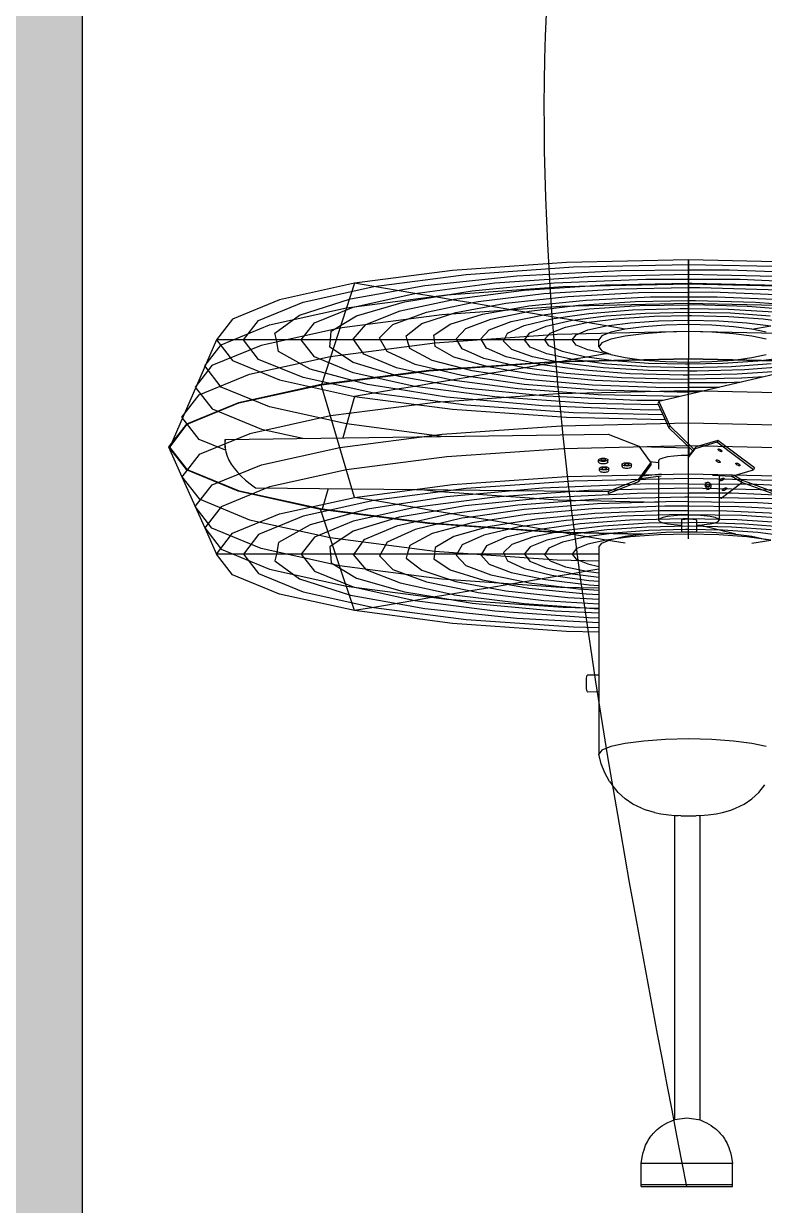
# Model space of a CAD drawing. Header units: inches. Extents: x 9636 to 21597, y -10243 to 557.
# Drawn here: x 13319.24 to 13330.76, y -3753.04 to -3734.67 of the extents above; entities that cross this region are included whole.
import ezdxf

# ---------------------------------------------------------------- set-up
doc = ezdxf.new("R2010")
doc.units = ezdxf.units.IN
doc.header["$MEASUREMENT"] = 0
doc.layers.add('Edges', color=7, linetype='Continuous')
doc.layers.add('IEL-HATCH-002', color=7, linetype='Continuous')

# ---------------------------------------------------------------- blocks, each defined once
blk = doc.blocks.new('Industrial Oscillating Fan pl')
at = {"layer": 'Edges'}
for p, q in [((57.972, 59.711), (57.972, 59.64)), ((57.972, 59.711), (61.337, 59.711)), ((57.972, 59.64), (61.337, 59.64)), ((57.972, 59.64), (57.972, 58.861)), ((61.337, 59.711), (61.337, 59.64)), ((61.337, 59.64), (61.337, 58.861)), ((61.337, 58.861), (57.972, 58.861)), ((59.215, 57.238), (59.215, 46.017)), ((59.215, 57.238), (59.219, 57.236)), ((59.219, 57.236), (59.655, 57.178)), ((59.655, 57.178), (60.09, 57.236)), ((60.09, 57.236), (60.147, 57.259)), ((60.147, 57.259), (60.147, 46.023)), ((57.984, 45.752), (58.163, 45.825)), ((58.465, 45.912), (58.163, 45.825)), ((58.465, 45.912), (58.695, 45.963)), ((58.695, 45.963), (58.995, 46.002)), ((58.995, 46.002), (59.215, 46.017)), ((59.215, 46.017), (59.345, 46.026)), ((59.439, 46.032), (59.345, 46.026)), ((59.439, 46.032), (59.72, 46.038)), ((59.72, 46.038), (60.002, 46.032)), ((60.095, 46.026), (60.002, 46.032)), ((60.095, 46.026), (60.147, 46.023)), ((60.147, 46.023), (60.445, 46.002)), ((60.445, 46.002), (60.745, 45.963)), ((60.745, 45.963), (60.975, 45.912)), ((60.975, 45.912), (61.277, 45.825)), ((61.277, 45.825), (61.456, 45.752)), ((57.378, 45.405), (57.122, 45.167)), ((57.668, 45.602), (57.378, 45.405)), ((57.984, 45.752), (57.668, 45.602)), ((61.456, 45.752), (61.772, 45.602)), ((61.772, 45.602), (62.062, 45.405)), ((62.062, 45.405), (62.318, 45.167)), ((57.122, 45.167), (56.903, 44.891)), ((62.318, 45.167), (62.537, 44.891)), ((56.804, 44.763), (56.623, 44.448)), ((56.804, 44.763), (56.903, 44.891)), ((56.489, 44.111), (56.408, 43.758)), ((56.623, 44.448), (56.489, 44.111)), ((56.52, 43.612), (56.408, 43.758)), ((56.408, 41.457), (56.408, 43.758)), ((56.851, 43.477), (56.52, 43.612)), ((57.378, 43.36), (56.851, 43.477)), ((58.064, 43.271), (57.378, 43.36)), ((58.863, 43.215), (58.064, 43.271)), ((59.72, 43.196), (58.863, 43.215)), ((60.577, 43.215), (59.72, 43.196)), ((61.376, 43.271), (60.577, 43.215)), ((62.062, 43.36), (61.376, 43.271)), ((62.589, 43.477), (62.062, 43.36)), ((55.987, 41.461), (55.976, 41.435)), ((55.997, 41.466), (55.987, 41.461)), ((56.408, 41.457), (55.997, 41.466)), ((56.408, 40.837), (56.408, 41.457)), ((55.948, 41.178), (55.947, 41.097)), ((55.947, 41.097), (55.949, 41.02)), ((55.952, 41.258), (55.948, 41.178)), ((55.949, 41.02), (55.953, 40.953)), ((55.958, 41.33), (55.952, 41.258)), ((55.967, 41.391), (55.958, 41.33)), ((55.976, 41.435), (55.967, 41.391)), ((55.953, 40.953), (55.96, 40.899)), ((55.96, 40.899), (55.968, 40.863)), ((55.968, 40.863), (55.978, 40.846)), ((56.408, 40.837), (55.978, 40.846)), ((56.408, 36.112), (56.408, 40.837)), ((51.003, 38.93), (47.392, 38.46)), ((55.208, 39.226), (51.003, 38.93)), ((51.504, 38.783), (55.467, 39.062)), ((53.382, 38.739), (56.408, 38.895)), ((56.408, 39.253), (55.208, 39.226)), ((55.467, 39.062), (56.408, 39.083)), ((47.392, 38.46), (44.621, 37.848)), ((47.392, 38.46), (46.126, 34.715)), ((48.101, 38.34), (47.392, 38.46)), ((48.101, 38.34), (51.504, 38.783)), ((49.611, 38.084), (52.572, 38.469)), ((49.982, 38.38), (53.382, 38.739)), ((51.729, 38.181), (54.766, 38.47)), ((52.572, 38.469), (56.02, 38.712)), ((53.648, 38.199), (56.408, 38.387)), ((54.766, 38.47), (56.408, 38.541)), ((56.02, 38.712), (56.408, 38.72)), ((45.49, 37.763), (48.101, 38.34)), ((47.086, 37.55), (50.784, 38.032)), ((47.245, 37.884), (48.958, 38.195)), ((47.339, 37.582), (49.611, 38.084)), ((48.958, 38.195), (48.101, 38.34)), ((48.958, 38.195), (49.982, 38.38)), ((49.611, 38.084), (48.958, 38.195)), ((49.238, 37.768), (50.369, 37.955)), ((50.369, 37.955), (49.611, 38.084)), ((50.369, 37.955), (51.729, 38.181)), ((50.979, 37.852), (50.369, 37.955)), ((50.784, 38.032), (55.092, 38.335)), ((51.063, 37.87), (53.648, 38.199)), ((51.947, 37.788), (54.376, 38.081)), ((52.968, 37.725), (55.266, 37.975)), ((54.376, 38.081), (56.408, 38.209)), ((55.092, 38.335), (56.408, 38.364)), ((55.266, 37.975), (56.408, 38.037)), ((44.621, 37.848), (42.88, 37.135)), ((43.848, 37.091), (45.49, 37.763)), ((44.248, 36.923), (47.086, 37.55)), ((45.359, 37.285), (47.245, 37.884)), ((45.91, 36.997), (47.339, 37.582)), ((47.461, 37.26), (49.238, 37.768)), ((49.068, 37.439), (50.979, 37.852)), ((50.046, 37.399), (51.679, 37.733)), ((54.997, 37.605), (50.605, 37.296)), ((50.979, 37.852), (51.063, 37.87)), ((51.679, 37.733), (50.979, 37.852)), ((51.131, 37.382), (52.378, 37.615)), ((51.679, 37.733), (51.947, 37.788)), ((52.378, 37.615), (51.679, 37.733)), ((52.378, 37.615), (52.968, 37.725)), ((53.088, 37.494), (52.378, 37.615)), ((53.088, 37.494), (53.823, 37.624)), ((53.823, 37.624), (55.937, 37.84)), ((53.833, 37.43), (55.652, 37.652)), ((54.435, 37.312), (56.054, 37.512)), ((56.408, 37.636), (54.997, 37.605)), ((55.652, 37.652), (56.408, 37.701)), ((55.937, 37.84), (56.408, 37.863)), ((56.054, 37.512), (56.408, 37.535)), ((42.88, 37.135), (42.286, 36.369)), ((43.288, 36.369), (43.848, 37.091)), ((44.451, 36.623), (45.359, 37.285)), ((46.519, 36.692), (47.461, 37.26)), ((50.605, 37.296), (46.834, 36.804)), ((47.799, 36.935), (49.068, 37.439)), ((48.805, 36.939), (50.046, 37.399)), ((49.878, 36.971), (51.131, 37.382)), ((50.916, 36.955), (52.11, 37.322)), ((51.497, 36.788), (52.416, 37.135)), ((52.11, 37.322), (53.088, 37.494)), ((52.416, 37.135), (53.67, 37.396)), ((53.67, 37.396), (53.088, 37.494)), ((53.176, 37.048), (54.312, 37.287)), ((53.647, 36.904), (54.67, 37.153)), ((53.67, 37.396), (53.833, 37.43)), ((54.312, 37.287), (53.67, 37.396)), ((54.312, 37.287), (54.435, 37.312)), ((54.905, 37.186), (54.312, 37.287)), ((54.464, 36.88), (55.423, 37.094)), ((54.67, 37.153), (54.905, 37.186)), ((54.905, 37.186), (56.037, 37.348)), ((55.438, 37.096), (54.905, 37.186)), ((55.423, 37.094), (55.438, 37.096)), ((55.438, 37.096), (56.408, 37.223)), ((55.97, 37.006), (55.438, 37.096)), ((56.037, 37.348), (56.408, 37.377)), ((42.464, 36.192), (44.248, 36.923)), ((46.834, 36.804), (43.942, 36.164)), ((45.423, 36.369), (45.91, 36.997)), ((46.496, 36.369), (46.519, 36.692)), ((47.342, 36.392), (47.799, 36.935)), ((48.308, 36.44), (48.805, 36.939)), ((49.296, 36.518), (49.878, 36.971)), ((50.321, 36.549), (50.916, 36.955)), ((51.137, 36.413), (51.497, 36.788)), ((52.051, 36.402), (52.363, 36.738)), ((52.363, 36.738), (53.176, 37.048)), ((53.038, 36.619), (53.647, 36.904)), ((53.863, 36.632), (54.464, 36.88)), ((54.614, 36.621), (55.172, 36.837)), ((55.172, 36.837), (55.97, 37.006)), ((55.567, 36.558), (55.997, 36.734)), ((55.97, 37.006), (56.039, 37.02)), ((56.408, 36.931), (55.97, 37.006)), ((55.997, 36.734), (56.408, 36.825)), ((56.039, 37.02), (56.408, 37.066)), ((41.857, 35.408), (42.286, 36.369)), ((42.286, 36.369), (42.88, 35.604)), ((43.288, 36.369), (42.286, 36.369)), ((44.501, 36.369), (43.288, 36.369)), ((43.848, 35.648), (43.288, 36.369)), ((44.501, 36.369), (44.451, 36.623)), ((45.423, 36.369), (44.501, 36.369)), ((44.584, 35.945), (44.501, 36.369)), ((45.91, 35.742), (45.423, 36.369)), ((46.496, 36.369), (45.423, 36.369)), ((46.477, 36.101), (46.496, 36.369)), ((46.483, 35.761), (50.355, 36.266)), ((47.359, 36.369), (46.496, 36.369)), ((47.359, 36.369), (47.342, 36.392)), ((48.348, 36.369), (47.359, 36.369)), ((47.729, 35.848), (47.359, 36.369)), ((48.348, 36.369), (48.308, 36.44)), ((48.589, 35.937), (48.348, 36.369)), ((49.337, 36.369), (48.348, 36.369)), ((49.337, 36.369), (49.296, 36.518)), ((50.341, 36.369), (49.337, 36.369)), ((49.425, 36.055), (49.337, 36.369)), ((50.341, 36.369), (50.321, 36.549)), ((50.368, 36.13), (50.341, 36.369)), ((51.164, 36.369), (50.341, 36.369)), ((50.355, 36.266), (54.865, 36.583)), ((51.164, 36.369), (51.137, 36.413)), ((51.363, 36.035), (51.164, 36.369)), ((52.072, 36.369), (51.164, 36.369)), ((52.072, 36.369), (52.051, 36.402)), ((52.91, 36.369), (52.072, 36.369)), ((52.262, 36.065), (52.072, 36.369)), ((52.884, 36.318), (52.91, 36.369)), ((53.196, 36.019), (52.884, 36.318)), ((52.91, 36.369), (53.038, 36.619)), ((53.664, 36.369), (52.91, 36.369)), ((53.662, 36.366), (53.664, 36.369)), ((53.873, 36.1), (53.662, 36.366)), ((53.664, 36.369), (53.863, 36.632)), ((54.416, 36.369), (53.664, 36.369)), ((54.404, 36.388), (54.614, 36.621)), ((54.416, 36.369), (54.404, 36.388)), ((54.556, 36.154), (54.416, 36.369)), ((55.421, 36.369), (54.416, 36.369)), ((54.865, 36.583), (56.408, 36.618)), ((55.421, 36.369), (55.567, 36.558)), ((56.408, 36.369), (55.421, 36.369)), ((55.567, 36.181), (55.421, 36.369)), ((41.857, 35.408), (42.464, 36.192)), ((43.942, 36.164), (42.124, 35.419)), ((45.748, 35.295), (44.584, 35.945)), ((47.337, 35.529), (46.477, 36.101)), ((48.933, 35.34), (47.729, 35.848)), ((49.628, 35.463), (48.589, 35.937)), ((50.255, 35.614), (49.425, 36.055)), ((51.051, 35.728), (50.368, 36.13)), ((52.159, 35.679), (51.363, 36.035)), ((52.982, 35.748), (52.262, 36.065)), ((53.953, 35.745), (53.196, 36.019)), ((54.483, 35.853), (53.873, 36.1)), ((55.438, 35.643), (54.483, 35.853)), ((55.06, 35.935), (54.556, 36.154)), ((55.882, 35.745), (55.06, 35.935)), ((55.997, 36.005), (55.567, 36.181)), ((56.68, 35.854), (55.97, 35.733)), ((56.68, 35.854), (55.997, 36.005)), ((56.408, 36.112), (56.52, 35.966)), ((56.52, 35.966), (56.851, 35.831)), ((57.378, 35.972), (56.68, 35.854)), ((57.571, 35.738), (56.68, 35.854)), ((56.851, 35.831), (57.378, 35.714)), ((59.72, 35.808), (59.72, 35.64)), ((62.76, 35.854), (61.87, 35.738)), ((62.062, 35.972), (62.76, 35.854)), ((62.062, 35.714), (62.589, 35.831)), ((42.124, 35.419), (41.506, 34.62)), ((41.506, 34.62), (41.857, 35.408)), ((42.467, 34.624), (41.857, 35.408)), ((42.88, 35.604), (44.621, 34.891)), ((43.513, 35.104), (46.483, 35.761)), ((45.49, 34.976), (43.848, 35.648)), ((47.339, 35.157), (45.91, 35.742)), ((49.041, 35.014), (47.337, 35.529)), ((50.872, 34.901), (48.933, 35.34)), ((51.355, 35.051), (49.628, 35.463)), ((50.094, 35.233), (54.717, 35.558)), ((54.796, 35.56), (50.169, 35.236)), ((51.73, 35.224), (50.255, 35.614)), ((52.326, 35.369), (51.051, 35.728)), ((53.469, 35.371), (52.159, 35.679)), ((53.088, 35.245), (52.326, 35.369)), ((54.16, 35.473), (52.982, 35.748)), ((53.67, 35.343), (53.088, 35.245)), ((53.67, 35.343), (53.469, 35.371)), ((54.312, 35.452), (53.67, 35.343)), ((55.206, 35.131), (53.67, 35.343)), ((54.905, 35.553), (53.953, 35.745)), ((54.312, 35.452), (54.16, 35.473)), ((54.905, 35.553), (54.312, 35.452)), ((55.718, 35.26), (54.312, 35.452)), ((54.717, 35.558), (54.796, 35.56)), ((54.796, 35.56), (58.007, 35.633)), ((58.015, 35.632), (54.796, 35.56)), ((55.438, 35.643), (54.905, 35.553)), ((55.102, 35.513), (54.905, 35.553)), ((56.567, 35.339), (55.102, 35.513)), ((55.97, 35.733), (55.438, 35.643)), ((55.45, 35.641), (55.438, 35.643)), ((56.707, 35.478), (55.45, 35.641)), ((55.97, 35.733), (55.882, 35.745)), ((56.966, 35.598), (55.97, 35.733)), ((58.246, 35.236), (56.567, 35.339)), ((58.171, 35.376), (56.707, 35.478)), ((58.237, 35.503), (56.966, 35.598)), ((57.378, 35.714), (58.064, 35.625)), ((58.607, 35.665), (57.571, 35.738)), ((58.064, 35.625), (58.863, 35.569)), ((59.72, 35.342), (58.171, 35.376)), ((59.609, 35.468), (58.237, 35.503)), ((59.72, 35.64), (58.607, 35.665)), ((58.863, 35.569), (59.454, 35.556)), ((59.454, 35.305), (59.454, 35.556)), ((59.454, 35.556), (59.517, 35.554)), ((59.517, 35.554), (59.54, 35.553)), ((59.54, 35.553), (59.72, 35.549)), ((59.54, 35.553), (59.72, 35.55)), ((59.72, 35.47), (59.609, 35.468)), ((60.833, 35.665), (59.72, 35.64)), ((59.72, 35.64), (59.72, 35.47)), ((59.72, 35.549), (59.901, 35.553)), ((59.72, 35.55), (59.901, 35.553)), ((60.989, 35.494), (59.72, 35.47)), ((59.72, 35.47), (59.72, 35.342)), ((59.739, 35.342), (59.72, 35.342)), ((59.72, 35.342), (59.72, 35.214)), ((61.307, 35.378), (59.739, 35.342)), ((59.901, 35.553), (59.923, 35.554)), ((59.923, 35.554), (60.012, 35.556)), ((60.012, 35.556), (60.577, 35.569)), ((60.012, 35.305), (60.012, 35.556)), ((61.462, 35.636), (60.106, 35.299)), ((60.577, 35.569), (61.376, 35.625)), ((61.87, 35.738), (60.833, 35.665)), ((62.282, 35.579), (60.989, 35.494)), ((62.766, 35.481), (61.307, 35.378)), ((61.376, 35.625), (61.462, 35.636)), ((61.425, 35.632), (61.441, 35.631)), ((61.446, 35.632), (61.433, 35.633)), ((61.462, 35.636), (62.062, 35.714)), ((63.403, 35.391), (61.785, 35.263)), ((63.401, 35.719), (62.282, 35.579)), ((41.648, 34.338), (43.513, 35.104)), ((48.101, 34.399), (45.49, 34.976)), ((47.864, 34.718), (45.748, 35.295)), ((46.126, 34.715), (50.094, 35.233)), ((50.169, 35.236), (46.194, 34.72)), ((49.611, 34.655), (47.339, 35.157)), ((50.369, 34.783), (49.041, 35.014)), ((50.979, 34.887), (50.872, 34.901)), ((51.679, 35.006), (50.979, 34.887)), ((51.679, 35.006), (51.355, 35.051)), ((52.378, 35.124), (51.679, 35.006)), ((53.652, 34.729), (51.679, 35.006)), ((52.378, 35.124), (51.73, 35.224)), ((53.088, 35.245), (52.378, 35.124)), ((53.75, 34.913), (52.378, 35.124)), ((54.104, 35.079), (53.088, 35.245)), ((56.176, 34.7), (53.75, 34.913)), ((56.265, 34.876), (54.104, 35.079)), ((57.25, 34.975), (55.206, 35.131)), ((57.548, 35.122), (55.718, 35.26)), ((59.463, 34.914), (57.25, 34.975)), ((59.526, 35.069), (57.548, 35.122)), ((59.72, 35.214), (58.246, 35.236)), ((58.616, 35.122), (58.654, 35.171)), ((58.654, 35.073), (58.616, 35.122)), ((58.616, 33.511), (58.616, 35.122)), ((58.654, 35.171), (58.766, 35.217)), ((58.766, 35.027), (58.654, 35.073)), ((58.766, 35.217), (58.943, 35.256)), ((58.943, 34.988), (58.766, 35.027)), ((58.943, 35.256), (59.175, 35.286)), ((59.175, 34.958), (58.943, 34.988)), ((59.175, 35.286), (59.444, 35.305)), ((59.444, 34.939), (59.175, 34.958)), ((59.444, 35.305), (59.454, 35.305)), ((59.733, 34.932), (59.444, 34.939)), ((59.454, 35.122), (59.454, 35.305)), ((59.463, 35.11), (59.454, 35.122)), ((59.463, 35.11), (59.491, 35.098)), ((59.72, 34.918), (59.463, 34.914)), ((59.491, 35.098), (59.536, 35.088)), ((59.72, 35.072), (59.526, 35.069)), ((59.536, 35.088), (59.594, 35.081)), ((59.594, 35.081), (59.661, 35.076)), ((59.661, 35.076), (59.733, 35.075)), ((60.026, 35.21), (59.72, 35.214)), ((59.72, 35.214), (59.72, 35.072)), ((61.517, 35.105), (59.72, 35.072)), ((59.72, 35.072), (59.72, 34.918)), ((61.693, 34.952), (59.72, 34.918)), ((59.72, 34.918), (59.72, 34.779)), ((59.733, 35.075), (59.805, 35.076)), ((60.022, 34.939), (59.733, 34.932)), ((59.805, 35.076), (59.873, 35.081)), ((59.873, 35.081), (59.931, 35.088)), ((59.931, 35.088), (59.975, 35.098)), ((59.975, 35.098), (60.003, 35.11)), ((60.003, 35.11), (60.012, 35.122)), ((60.012, 35.305), (60.022, 35.305)), ((60.012, 35.122), (60.012, 35.305)), ((60.022, 35.305), (60.106, 35.299)), ((60.292, 34.958), (60.022, 34.939)), ((61.785, 35.263), (60.026, 35.21)), ((60.106, 35.299), (60.292, 35.286)), ((60.292, 35.286), (60.523, 35.256)), ((60.523, 34.988), (60.292, 34.958)), ((60.523, 35.256), (60.7, 35.217)), ((60.7, 35.027), (60.523, 34.988)), ((60.7, 35.217), (60.812, 35.171)), ((60.812, 35.073), (60.7, 35.027)), ((60.812, 35.171), (60.85, 35.122)), ((60.85, 35.122), (60.812, 35.073)), ((60.85, 34.289), (60.85, 35.122)), ((63.503, 34.899), (61.13, 34.783)), ((63.386, 35.227), (61.517, 35.105)), ((63.788, 35.087), (61.693, 34.952)), ((41.014, 33.517), (41.506, 34.62)), ((41.506, 34.62), (42.129, 33.82)), ((44.253, 33.893), (42.467, 34.624)), ((43.082, 34.041), (46.126, 34.715)), ((46.194, 34.72), (43.143, 34.047)), ((44.621, 34.891), (47.392, 34.279)), ((46.415, 33.952), (46.194, 34.72)), ((48.958, 34.544), (47.864, 34.718)), ((48.958, 34.544), (48.101, 34.399)), ((49.611, 34.655), (48.958, 34.544)), ((50.789, 34.254), (48.958, 34.544)), ((50.369, 34.783), (49.611, 34.655)), ((52.572, 34.269), (49.611, 34.655)), ((50.979, 34.887), (50.369, 34.783)), ((51.473, 34.592), (50.369, 34.783)), ((53.414, 34.563), (50.979, 34.887)), ((54.467, 34.29), (51.473, 34.592)), ((56.386, 34.348), (53.414, 34.563)), ((56.362, 34.518), (53.652, 34.729)), ((58.616, 34.464), (54.893, 34.381)), ((58.844, 34.601), (56.176, 34.7)), ((58.661, 34.775), (56.265, 34.876)), ((59.302, 34.434), (56.362, 34.518)), ((59.72, 34.779), (58.661, 34.775)), ((59.72, 34.608), (58.844, 34.601)), ((61.13, 34.783), (59.72, 34.779)), ((59.72, 34.779), (59.72, 34.608)), ((61.572, 34.623), (59.72, 34.608)), ((59.72, 34.608), (59.72, 34.441)), ((62.27, 34.482), (59.72, 34.441)), ((64.174, 34.764), (61.572, 34.623)), ((65.064, 34.658), (62.27, 34.482)), ((41.014, 33.517), (41.648, 34.338)), ((41.171, 33.256), (43.082, 34.041)), ((43.143, 34.047), (41.222, 33.263)), ((43.734, 33.924), (56.756, 34.059)), ((47.392, 34.279), (46.154, 30.115)), ((48.101, 34.399), (47.392, 34.279)), ((47.392, 34.279), (51.003, 33.809)), ((51.504, 33.956), (48.101, 34.399)), ((50.38, 34.065), (49.78, 33.987)), ((54.893, 34.381), (50.38, 34.065)), ((54.322, 33.934), (50.789, 34.254)), ((56.02, 34.027), (52.572, 34.269)), ((57.819, 34.13), (54.467, 34.29)), ((59.72, 33.945), (56.02, 34.027)), ((59.585, 34.27), (56.386, 34.348)), ((56.756, 34.139), (57.878, 33.693)), ((56.756, 34.059), (56.756, 34.139)), ((56.756, 34.059), (57.878, 33.612)), ((59.72, 34.127), (57.819, 34.13)), ((59.72, 34.441), (59.302, 34.434)), ((59.72, 34.273), (59.585, 34.27)), ((59.72, 34.441), (59.72, 34.273)), ((62.793, 34.336), (59.72, 34.273)), ((59.72, 34.273), (59.72, 34.127)), ((61.301, 34.123), (59.72, 34.127)), ((59.72, 34.127), (59.72, 33.945)), ((63.42, 34.027), (59.72, 33.945)), ((60.85, 34.289), (60.921, 34.31)), ((60.85, 33.47), (60.85, 34.289)), ((60.921, 34.31), (61.693, 33.727)), ((60.979, 34.024), (60.975, 34.016)), ((60.988, 34.029), (60.979, 34.024)), ((61.001, 34.03), (60.988, 34.029)), ((61.018, 34.028), (61.001, 34.03)), ((61.037, 34.023), (61.018, 34.028)), ((61.057, 34.015), (61.037, 34.023)), ((64.675, 34.269), (61.301, 34.123)), ((63.213, 34.207), (61.683, 33.64)), ((63.176, 34.276), (61.693, 33.727)), ((42.129, 33.82), (43.951, 33.075)), ((43.205, 33.5), (43.364, 33.644)), ((43.364, 33.644), (43.54, 33.785)), ((43.54, 33.785), (43.734, 33.924)), ((47.093, 33.266), (44.253, 33.893)), ((51.003, 33.809), (55.208, 33.513)), ((55.467, 33.677), (51.504, 33.956)), ((58.223, 33.78), (54.322, 33.934)), ((59.72, 33.582), (55.467, 33.677)), ((57.878, 33.612), (57.878, 33.693)), ((57.878, 33.693), (57.954, 33.59)), ((57.878, 33.612), (58.33, 33)), ((58.616, 33.511), (57.954, 33.59)), ((57.954, 33.59), (58.019, 33.502)), ((59.72, 33.788), (58.223, 33.78)), ((59.72, 33.945), (59.72, 33.788)), ((62.226, 33.802), (59.72, 33.788)), ((59.72, 33.788), (59.72, 33.582)), ((63.973, 33.677), (59.72, 33.582)), ((60.33, 33.739), (60.414, 33.72)), ((60.342, 33.867), (60.338, 33.833)), ((60.338, 33.833), (60.342, 33.801)), ((60.352, 33.899), (60.342, 33.867)), ((60.342, 33.801), (60.352, 33.772)), ((60.368, 33.927), (60.352, 33.899)), ((60.352, 33.772), (60.368, 33.747)), ((60.39, 33.95), (60.368, 33.927)), ((60.368, 33.747), (60.39, 33.73)), ((60.383, 33.992), (60.467, 33.973)), ((60.405, 33.885), (60.386, 33.84)), ((60.386, 33.84), (60.392, 33.827)), ((60.414, 33.966), (60.39, 33.95)), ((60.39, 33.73), (60.414, 33.72)), ((60.392, 33.827), (60.402, 33.805)), ((60.469, 33.791), (60.402, 33.805)), ((60.402, 33.805), (60.413, 33.784)), ((60.413, 33.903), (60.405, 33.885)), ((60.496, 33.854), (60.411, 33.873)), ((60.469, 33.91), (60.413, 33.903)), ((60.413, 33.784), (60.469, 33.791)), ((60.441, 33.974), (60.414, 33.966)), ((60.414, 33.72), (60.441, 33.72)), ((60.467, 33.973), (60.441, 33.974)), ((60.441, 33.72), (60.467, 33.727)), ((60.492, 33.964), (60.467, 33.973)), ((60.467, 33.727), (60.492, 33.743)), ((60.496, 33.854), (60.469, 33.91)), ((60.469, 33.791), (60.496, 33.854)), ((60.513, 33.946), (60.492, 33.964)), ((60.492, 33.743), (60.513, 33.766)), ((60.53, 33.922), (60.513, 33.946)), ((60.513, 33.766), (60.53, 33.795)), ((60.54, 33.893), (60.53, 33.922)), ((60.53, 33.795), (60.54, 33.827)), ((60.543, 33.86), (60.54, 33.893)), ((60.54, 33.827), (60.543, 33.86)), ((60.88, 33.662), (60.876, 33.654)), ((60.876, 33.654), (60.878, 33.644)), ((60.878, 33.644), (60.884, 33.632)), ((60.889, 33.667), (60.88, 33.662)), ((60.884, 33.632), (60.895, 33.619)), ((60.902, 33.669), (60.889, 33.667)), ((60.895, 33.619), (60.91, 33.606)), ((60.919, 33.667), (60.902, 33.669)), ((60.91, 33.606), (60.928, 33.594)), ((60.938, 33.662), (60.919, 33.667)), ((60.928, 33.594), (60.948, 33.584)), ((60.958, 33.654), (60.938, 33.662)), ((60.978, 33.643), (60.958, 33.654)), ((60.975, 34.016), (60.977, 34.006)), ((60.977, 34.006), (60.983, 33.994)), ((60.996, 33.631), (60.978, 33.643)), ((60.983, 33.994), (60.994, 33.981)), ((60.994, 33.981), (61.01, 33.968)), ((61.011, 33.618), (60.996, 33.631)), ((61.01, 33.968), (61.028, 33.956)), ((61.022, 33.605), (61.011, 33.618)), ((61.029, 33.593), (61.022, 33.605)), ((61.028, 33.956), (61.047, 33.945)), ((61.03, 33.583), (61.029, 33.593)), ((61.047, 33.945), (61.067, 33.937)), ((61.077, 34.005), (61.057, 34.015)), ((61.067, 33.937), (61.086, 33.932)), ((61.095, 33.993), (61.077, 34.005)), ((61.086, 33.932), (61.103, 33.93)), ((61.11, 33.98), (61.095, 33.993)), ((61.103, 33.93), (61.116, 33.932)), ((61.121, 33.967), (61.11, 33.98)), ((61.116, 33.932), (61.125, 33.937)), ((61.128, 33.955), (61.121, 33.967)), ((61.125, 33.937), (61.129, 33.945)), ((61.129, 33.945), (61.128, 33.955)), ((61.646, 33.71), (61.295, 33.498)), ((61.683, 33.64), (61.402, 33.471)), ((61.693, 33.727), (61.646, 33.71)), ((61.683, 33.64), (61.646, 33.71)), ((66.058, 34), (62.226, 33.802)), ((40.523, 32.414), (41.014, 33.517)), ((40.523, 32.414), (41.171, 33.256)), ((41.222, 33.263), (40.563, 32.421)), ((41.656, 32.696), (41.014, 33.517)), ((42.837, 33.056), (42.942, 33.206)), ((42.942, 33.206), (43.064, 33.354)), ((43.064, 33.354), (43.205, 33.5)), ((50.793, 32.784), (47.093, 33.266)), ((55.208, 33.513), (59.72, 33.412)), ((56.434, 33.288), (56.439, 33.303)), ((56.434, 33.288), (56.434, 33.208)), ((56.439, 33.223), (56.434, 33.208)), ((56.434, 33.208), (56.439, 33.193)), ((56.439, 33.303), (56.456, 33.318)), ((56.456, 33.237), (56.439, 33.223)), ((56.439, 33.193), (56.456, 33.178)), ((56.456, 33.318), (56.484, 33.33)), ((56.484, 33.25), (56.456, 33.237)), ((56.456, 33.178), (56.484, 33.166)), ((56.484, 33.33), (56.519, 33.339)), ((56.519, 33.259), (56.484, 33.25)), ((56.484, 33.166), (56.519, 33.157)), ((56.519, 33.339), (56.56, 33.345)), ((56.56, 33.265), (56.519, 33.259)), ((56.519, 33.208), (56.522, 33.215)), ((56.522, 33.2), (56.519, 33.208)), ((56.519, 33.157), (56.56, 33.151)), ((56.522, 33.215), (56.531, 33.223)), ((56.531, 33.193), (56.522, 33.2)), ((56.531, 33.223), (56.544, 33.229)), ((56.544, 33.187), (56.531, 33.193)), ((56.544, 33.229), (56.562, 33.233)), ((56.562, 33.182), (56.544, 33.187)), ((56.56, 33.345), (56.605, 33.347)), ((56.605, 33.267), (56.56, 33.265)), ((56.56, 33.151), (56.605, 33.149)), ((56.562, 33.233), (56.582, 33.236)), ((56.582, 33.179), (56.562, 33.182)), ((56.582, 33.236), (56.605, 33.237)), ((56.605, 33.178), (56.582, 33.179)), ((56.605, 33.347), (56.649, 33.345)), ((56.649, 33.265), (56.605, 33.267)), ((56.605, 33.237), (56.627, 33.236)), ((56.627, 33.179), (56.605, 33.178)), ((56.605, 33.149), (56.649, 33.151)), ((56.627, 33.236), (56.647, 33.233)), ((56.647, 33.182), (56.627, 33.179)), ((56.647, 33.233), (56.665, 33.229)), ((56.665, 33.187), (56.647, 33.182)), ((56.649, 33.345), (56.69, 33.339)), ((56.69, 33.259), (56.649, 33.265)), ((56.649, 33.151), (56.69, 33.157)), ((56.665, 33.229), (56.679, 33.223)), ((56.679, 33.193), (56.665, 33.187)), ((56.679, 33.223), (56.687, 33.215)), ((56.687, 33.2), (56.679, 33.193)), ((56.687, 33.215), (56.69, 33.208)), ((56.69, 33.208), (56.687, 33.2)), ((56.69, 33.339), (56.726, 33.33)), ((56.726, 33.25), (56.69, 33.259)), ((56.69, 33.157), (56.726, 33.166)), ((56.726, 33.33), (56.753, 33.318)), ((56.753, 33.237), (56.726, 33.25)), ((56.726, 33.166), (56.753, 33.178)), ((56.753, 33.318), (56.77, 33.303)), ((56.77, 33.223), (56.753, 33.237)), ((56.753, 33.178), (56.77, 33.193)), ((56.776, 33.288), (56.77, 33.303)), ((56.776, 33.208), (56.77, 33.223)), ((56.77, 33.193), (56.776, 33.208)), ((56.776, 33.288), (56.776, 33.208)), ((57.266, 33.142), (57.271, 33.157)), ((57.271, 33.157), (57.288, 33.172)), ((57.288, 33.172), (57.316, 33.184)), ((57.316, 33.184), (57.351, 33.193)), ((57.351, 33.193), (57.392, 33.199)), ((57.392, 33.199), (57.437, 33.201)), ((57.437, 33.201), (57.481, 33.199)), ((57.481, 33.199), (57.522, 33.193)), ((57.522, 33.193), (57.558, 33.184)), ((57.558, 33.184), (57.585, 33.172)), ((57.585, 33.172), (57.602, 33.157)), ((57.608, 33.142), (57.602, 33.157)), ((58.33, 33.081), (58.019, 33.502)), ((58.721, 33.418), (58.019, 33.502)), ((58.706, 33.5), (58.616, 33.511)), ((58.616, 33.004), (58.616, 33.238)), ((59.72, 33.582), (59.72, 33.412)), ((59.72, 33.412), (64.232, 33.513)), ((59.72, 33.412), (59.72, 29.165)), ((60.604, 33.454), (60.85, 33.47)), ((62.114, 33.262), (60.767, 32.245)), ((62.151, 33.193), (60.804, 32.175)), ((60.85, 33.47), (61.295, 33.498)), ((60.948, 33.584), (60.968, 33.576)), ((60.968, 33.576), (60.987, 33.571)), ((60.987, 33.571), (61.004, 33.569)), ((61.004, 33.569), (61.017, 33.57)), ((61.017, 33.57), (61.026, 33.575)), ((61.026, 33.575), (61.03, 33.583)), ((61.295, 33.498), (61.308, 33.499)), ((61.308, 33.499), (61.402, 33.471)), ((61.402, 33.471), (62.114, 33.262)), ((62.151, 33.193), (62.114, 33.262)), ((42.638, 32.6), (42.685, 32.753)), ((42.685, 32.753), (42.752, 32.905)), ((42.752, 32.905), (42.837, 33.056)), ((43.951, 33.075), (46.847, 32.436)), ((55.102, 32.482), (50.793, 32.784)), ((56.398, 32.974), (56.403, 32.99)), ((56.398, 32.974), (56.398, 32.894)), ((56.403, 32.91), (56.398, 32.894)), ((56.398, 32.894), (56.403, 32.879)), ((56.403, 32.99), (56.42, 33.004)), ((56.42, 32.924), (56.403, 32.91)), ((56.403, 32.879), (56.42, 32.865)), ((56.42, 33.004), (56.448, 33.016)), ((56.448, 32.936), (56.42, 32.924)), ((56.42, 32.865), (56.448, 32.852)), ((56.448, 33.016), (56.483, 33.026)), ((56.483, 32.945), (56.448, 32.936)), ((56.448, 32.852), (56.483, 32.843)), ((56.483, 33.026), (56.524, 33.032)), ((56.524, 32.951), (56.483, 32.945)), ((56.483, 32.894), (56.486, 32.902)), ((56.486, 32.887), (56.483, 32.894)), ((56.483, 32.843), (56.524, 32.837)), ((56.486, 32.902), (56.495, 32.909)), ((56.495, 32.879), (56.486, 32.887)), ((56.495, 32.909), (56.508, 32.915)), ((56.508, 32.873), (56.495, 32.879)), ((56.508, 32.915), (56.526, 32.92)), ((56.526, 32.869), (56.508, 32.873)), ((56.524, 33.032), (56.569, 33.034)), ((56.569, 32.953), (56.524, 32.951)), ((56.524, 32.837), (56.569, 32.835)), ((56.526, 32.92), (56.546, 32.923)), ((56.546, 32.866), (56.526, 32.869)), ((56.546, 32.923), (56.569, 32.924)), ((56.569, 32.865), (56.546, 32.866)), ((56.569, 33.034), (56.613, 33.032)), ((56.613, 32.951), (56.569, 32.953)), ((56.569, 32.924), (56.591, 32.923)), ((56.591, 32.866), (56.569, 32.865)), ((56.569, 32.835), (56.613, 32.837)), ((56.591, 32.923), (56.611, 32.92)), ((56.611, 32.869), (56.591, 32.866)), ((56.611, 32.92), (56.629, 32.915)), ((56.629, 32.873), (56.611, 32.869)), ((56.613, 33.032), (56.654, 33.026)), ((56.654, 32.945), (56.613, 32.951)), ((56.613, 32.837), (56.654, 32.843)), ((56.629, 32.915), (56.643, 32.909)), ((56.643, 32.879), (56.629, 32.873)), ((56.643, 32.909), (56.651, 32.902)), ((56.651, 32.887), (56.643, 32.879)), ((56.651, 32.902), (56.654, 32.894)), ((56.654, 32.894), (56.651, 32.887)), ((56.654, 33.026), (56.69, 33.016)), ((56.69, 32.936), (56.654, 32.945)), ((56.654, 32.843), (56.69, 32.852)), ((56.69, 33.016), (56.717, 33.004)), ((56.717, 32.924), (56.69, 32.936)), ((56.69, 32.852), (56.717, 32.865)), ((56.717, 33.004), (56.734, 32.99)), ((56.734, 32.91), (56.717, 32.924)), ((56.717, 32.865), (56.734, 32.879)), ((56.74, 32.974), (56.734, 32.99)), ((56.74, 32.894), (56.734, 32.91)), ((56.734, 32.879), (56.74, 32.894)), ((56.74, 32.974), (56.74, 32.894)), ((57.266, 33.142), (57.266, 33.062)), ((57.271, 33.077), (57.266, 33.062)), ((57.266, 33.062), (57.271, 33.046)), ((57.288, 33.091), (57.271, 33.077)), ((57.271, 33.046), (57.288, 33.032)), ((57.316, 33.104), (57.288, 33.091)), ((57.288, 33.032), (57.316, 33.02)), ((57.351, 33.113), (57.316, 33.104)), ((57.316, 33.02), (57.351, 33.01)), ((57.392, 33.119), (57.351, 33.113)), ((57.351, 33.062), (57.354, 33.069)), ((57.354, 33.054), (57.351, 33.062)), ((57.351, 33.01), (57.392, 33.005)), ((57.354, 33.069), (57.363, 33.076)), ((57.363, 33.047), (57.354, 33.054)), ((57.363, 33.076), (57.376, 33.083)), ((57.376, 33.041), (57.363, 33.047)), ((57.376, 33.083), (57.394, 33.087)), ((57.394, 33.036), (57.376, 33.041)), ((57.437, 33.121), (57.392, 33.119)), ((57.392, 33.005), (57.437, 33.003)), ((57.394, 33.087), (57.415, 33.09)), ((57.415, 33.033), (57.394, 33.036)), ((57.415, 33.09), (57.437, 33.091)), ((57.437, 33.032), (57.415, 33.033)), ((57.481, 33.119), (57.437, 33.121)), ((57.437, 33.091), (57.459, 33.09)), ((57.459, 33.033), (57.437, 33.032)), ((57.437, 33.003), (57.481, 33.005)), ((57.459, 33.09), (57.479, 33.087)), ((57.479, 33.036), (57.459, 33.033)), ((57.479, 33.087), (57.497, 33.083)), ((57.497, 33.041), (57.479, 33.036)), ((57.522, 33.113), (57.481, 33.119)), ((57.481, 33.005), (57.522, 33.01)), ((57.497, 33.083), (57.511, 33.076)), ((57.511, 33.047), (57.497, 33.041)), ((57.511, 33.076), (57.519, 33.069)), ((57.519, 33.054), (57.511, 33.047)), ((57.519, 33.069), (57.522, 33.062)), ((57.522, 33.062), (57.519, 33.054)), ((57.558, 33.104), (57.522, 33.113)), ((57.522, 33.01), (57.558, 33.02)), ((57.585, 33.091), (57.558, 33.104)), ((57.558, 33.02), (57.585, 33.032)), ((57.602, 33.077), (57.585, 33.091)), ((57.585, 33.032), (57.602, 33.046)), ((57.608, 33.062), (57.602, 33.077)), ((57.602, 33.046), (57.608, 33.062)), ((57.608, 33.142), (57.608, 33.062)), ((57.878, 32.388), (58.306, 32.969)), ((58.616, 33.004), (58.306, 32.969)), ((58.306, 32.969), (58.33, 33)), ((58.33, 33), (58.33, 33.081)), ((58.616, 32.92), (58.616, 33.004)), ((58.654, 32.871), (58.616, 32.92)), ((58.766, 32.826), (58.654, 32.871)), ((58.943, 32.787), (58.766, 32.826)), ((59.175, 32.756), (58.943, 32.787)), ((59.444, 32.737), (59.175, 32.756)), ((59.733, 32.731), (59.444, 32.737)), ((59.704, 32.816), (59.961, 32.482)), ((59.73, 32.421), (59.732, 32.731)), ((59.753, 32.731), (59.733, 32.731)), ((59.747, 32.739), (59.753, 32.731)), ((59.753, 32.731), (59.879, 32.566)), ((60.734, 32.919), (60.733, 32.908)), ((60.733, 32.908), (60.737, 32.901)), ((60.741, 32.931), (60.734, 32.919)), ((60.737, 32.901), (60.746, 32.896)), ((60.752, 32.944), (60.741, 32.931)), ((60.746, 32.896), (60.759, 32.894)), ((60.767, 32.957), (60.752, 32.944)), ((60.759, 32.894), (60.776, 32.896)), ((60.785, 32.969), (60.767, 32.957)), ((60.776, 32.896), (60.795, 32.901)), ((60.805, 32.979), (60.785, 32.969)), ((60.795, 32.901), (60.815, 32.909)), ((60.825, 32.987), (60.805, 32.979)), ((60.815, 32.909), (60.834, 32.919)), ((60.844, 32.992), (60.825, 32.987)), ((60.834, 32.919), (60.852, 32.932)), ((60.861, 32.994), (60.844, 32.992)), ((60.852, 32.932), (60.868, 32.944)), ((60.874, 32.993), (60.861, 32.994)), ((60.868, 32.944), (60.879, 32.957)), ((60.883, 32.988), (60.874, 32.993)), ((60.879, 32.957), (60.885, 32.969)), ((60.887, 32.98), (60.883, 32.988)), ((60.885, 32.969), (60.887, 32.98)), ((61.467, 33.036), (61.466, 33.025)), ((61.466, 33.025), (61.47, 33.018)), ((61.473, 33.048), (61.467, 33.036)), ((61.47, 33.018), (61.478, 33.013)), ((61.485, 33.061), (61.473, 33.048)), ((61.478, 33.013), (61.492, 33.011)), ((61.5, 33.074), (61.485, 33.061)), ((61.492, 33.011), (61.508, 33.013)), ((61.518, 33.086), (61.5, 33.074)), ((61.508, 33.013), (61.527, 33.018)), ((61.538, 33.096), (61.518, 33.086)), ((61.527, 33.018), (61.548, 33.026)), ((61.558, 33.104), (61.538, 33.096)), ((61.548, 33.026), (61.567, 33.036)), ((61.577, 33.109), (61.558, 33.104)), ((61.567, 33.036), (61.585, 33.049)), ((61.594, 33.111), (61.577, 33.109)), ((61.585, 33.049), (61.601, 33.061)), ((61.607, 33.11), (61.594, 33.111)), ((61.601, 33.061), (61.612, 33.074)), ((61.616, 33.105), (61.607, 33.11)), ((61.612, 33.074), (61.618, 33.086)), ((61.62, 33.097), (61.616, 33.105)), ((61.618, 33.086), (61.62, 33.097)), ((41.182, 31.573), (40.523, 32.414)), ((40.563, 32.421), (41.212, 31.579)), ((42.286, 28.466), (40.563, 32.421)), ((43.528, 31.931), (41.656, 32.696)), ((42.626, 32.536), (41.656, 32.14)), ((42.599, 32.292), (42.609, 32.445)), ((42.609, 32.138), (42.599, 32.292)), ((42.609, 32.446), (42.638, 32.6)), ((42.609, 32.445), (42.609, 32.446)), ((42.609, 32.445), (42.609, 32.138)), ((46.847, 32.436), (50.621, 31.945)), ((59.725, 32.379), (55.102, 32.482)), ((56.756, 31.942), (57.878, 32.388)), ((59.725, 32.457), (57.898, 32.416)), ((58.992, 31.706), (59.879, 32.566)), ((59.029, 31.637), (59.926, 32.506)), ((64.348, 32.482), (59.725, 32.379)), ((59.765, 32.456), (59.725, 32.457)), ((59.879, 32.566), (59.926, 32.506)), ((59.926, 32.506), (59.998, 32.412)), ((60.767, 32.245), (59.961, 32.482)), ((60.804, 32.175), (59.998, 32.412)), ((60.805, 32.517), (60.804, 32.507)), ((60.804, 32.507), (60.808, 32.499)), ((60.811, 32.529), (60.805, 32.517)), ((60.808, 32.499), (60.816, 32.494)), ((60.823, 32.542), (60.811, 32.529)), ((60.816, 32.494), (60.83, 32.492)), ((60.838, 32.555), (60.823, 32.542)), ((60.83, 32.492), (60.846, 32.494)), ((60.856, 32.567), (60.838, 32.555)), ((60.846, 32.494), (60.865, 32.499)), ((60.876, 32.578), (60.856, 32.567)), ((60.865, 32.499), (60.886, 32.507)), ((60.896, 32.586), (60.876, 32.578)), ((60.886, 32.507), (60.905, 32.518)), ((60.915, 32.591), (60.896, 32.586)), ((60.905, 32.518), (60.923, 32.53)), ((60.932, 32.592), (60.915, 32.591)), ((60.923, 32.53), (60.939, 32.543)), ((60.945, 32.591), (60.932, 32.592)), ((60.939, 32.543), (60.95, 32.556)), ((60.954, 32.586), (60.945, 32.591)), ((60.95, 32.556), (60.956, 32.568)), ((60.958, 32.578), (60.954, 32.586)), ((60.956, 32.568), (60.958, 32.578)), ((41.656, 32.14), (41.014, 31.318)), ((42.609, 32.138), (56.756, 31.942)), ((46.504, 31.274), (43.528, 31.931)), ((43.951, 31.76), (45.481, 32.098)), ((47.392, 30.557), (46.955, 32.078)), ((50.608, 32.027), (47.093, 31.57)), ((50.621, 31.945), (55.015, 31.637)), ((60.804, 32.175), (60.767, 32.245)), ((43.102, 30.788), (41.182, 31.573)), ((41.212, 31.579), (43.122, 30.794)), ((42.129, 31.015), (43.951, 31.76)), ((47.093, 31.57), (44.253, 30.942)), ((55.015, 31.637), (59.729, 31.532)), ((58.585, 30.81), (58.992, 31.706)), ((58.622, 30.741), (59.029, 31.637)), ((59.029, 31.637), (58.992, 31.706)), ((59.729, 31.532), (64.443, 31.637)), ((41.014, 31.318), (41.648, 30.497)), ((41.506, 30.216), (42.129, 31.015)), ((50.38, 30.771), (46.504, 31.274)), ((47.392, 30.557), (51.003, 31.027)), ((51.003, 31.027), (55.208, 31.322)), ((55.467, 31.158), (51.504, 30.879)), ((58.223, 31.056), (54.322, 30.902)), ((55.208, 31.322), (58.855, 31.404)), ((58.777, 31.232), (55.467, 31.158)), ((58.695, 31.053), (58.223, 31.056)), ((44.253, 30.942), (42.467, 30.212)), ((46.154, 30.115), (43.102, 30.788)), ((43.122, 30.794), (46.166, 30.12)), ((44.621, 29.944), (47.392, 30.557)), ((48.101, 30.437), (47.392, 30.557)), ((51.504, 30.879), (48.101, 30.437)), ((50.789, 30.582), (48.958, 30.291)), ((52.572, 30.566), (49.611, 30.181)), ((54.893, 30.454), (50.38, 30.771)), ((54.322, 30.902), (50.789, 30.582)), ((54.467, 30.545), (51.473, 30.244)), ((56.02, 30.808), (52.572, 30.566)), ((57.819, 30.705), (54.467, 30.545)), ((58.61, 30.866), (56.02, 30.808)), ((59.39, 30.561), (56.386, 30.488)), ((58.766, 30.707), (57.819, 30.705)), ((58.622, 30.741), (58.585, 30.81)), ((66.121, 28.984), (58.622, 30.741)), ((42.124, 29.416), (41.506, 30.216)), ((41.648, 30.497), (43.513, 29.732)), ((42.467, 30.212), (41.857, 29.428)), ((48.101, 30.437), (45.49, 29.859)), ((47.864, 30.118), (45.748, 29.541)), ((50.129, 29.599), (46.154, 30.115)), ((47.392, 26.375), (46.166, 30.12)), ((46.166, 30.12), (50.134, 29.603)), ((49.611, 30.181), (47.339, 29.678)), ((48.958, 30.291), (47.864, 30.118)), ((48.958, 30.291), (48.101, 30.437)), ((49.611, 30.181), (48.958, 30.291)), ((50.369, 30.052), (49.611, 30.181)), ((51.473, 30.244), (50.369, 30.052)), ((53.414, 30.273), (50.979, 29.948)), ((53.652, 30.107), (51.679, 29.83)), ((56.386, 30.488), (53.414, 30.273)), ((56.362, 30.317), (53.652, 30.107)), ((56.176, 30.135), (53.75, 29.923)), ((59.735, 30.347), (54.893, 30.454)), ((58.844, 30.234), (56.176, 30.135)), ((59.302, 30.401), (56.362, 30.317)), ((59.72, 30.227), (58.844, 30.234)), ((59.72, 30.395), (59.302, 30.401)), ((59.72, 30.395), (59.72, 30.483)), ((60.126, 30.388), (59.72, 30.395)), ((59.72, 30.227), (59.72, 30.395)), ((59.72, 30.057), (59.72, 30.227)), ((60.853, 30.218), (59.72, 30.227)), ((64.576, 30.456), (59.735, 30.347)), ((42.88, 29.231), (44.621, 29.944)), ((43.513, 29.732), (46.483, 29.074)), ((45.49, 29.859), (43.848, 29.187)), ((47.339, 29.678), (45.91, 29.093)), ((49.041, 29.821), (47.337, 29.306)), ((50.872, 29.934), (48.933, 29.496)), ((50.369, 30.052), (49.041, 29.821)), ((51.355, 29.784), (49.628, 29.372)), ((50.979, 29.948), (50.369, 30.052)), ((50.979, 29.948), (50.872, 29.934)), ((51.679, 29.83), (50.979, 29.948)), ((51.679, 29.83), (51.355, 29.784)), ((52.378, 29.711), (51.679, 29.83)), ((52.378, 29.711), (51.73, 29.611)), ((53.75, 29.923), (52.378, 29.711)), ((53.088, 29.591), (52.378, 29.711)), ((54.104, 29.757), (53.088, 29.591)), ((55.206, 29.705), (53.67, 29.492)), ((56.265, 29.959), (54.104, 29.757)), ((57.25, 29.861), (55.206, 29.705)), ((57.548, 29.714), (55.718, 29.576)), ((58.661, 30.06), (56.265, 29.959)), ((59.463, 29.922), (57.25, 29.861)), ((59.526, 29.767), (57.548, 29.714)), ((59.72, 30.057), (58.661, 30.06)), ((59.72, 29.917), (59.463, 29.922)), ((59.72, 29.763), (59.526, 29.767)), ((59.72, 29.917), (59.72, 30.057)), ((61.13, 30.052), (59.72, 30.057)), ((61.693, 29.883), (59.72, 29.917)), ((59.72, 29.763), (59.72, 29.917)), ((59.72, 29.621), (59.72, 29.763)), ((61.517, 29.731), (59.72, 29.763)), ((61.674, 30.026), (61.13, 30.052)), ((63.386, 29.609), (61.517, 29.731)), ((62.504, 29.831), (61.693, 29.883)), ((41.857, 29.428), (42.464, 28.644)), ((43.942, 28.671), (42.124, 29.416)), ((42.286, 28.466), (42.88, 29.231)), ((45.748, 29.541), (44.584, 28.891)), ((47.337, 29.306), (46.477, 28.734)), ((48.933, 29.496), (47.729, 28.987)), ((49.628, 29.372), (48.589, 28.898)), ((54.756, 29.275), (50.129, 29.599)), ((50.134, 29.603), (54.757, 29.277)), ((51.73, 29.611), (50.255, 29.221)), ((52.326, 29.466), (51.051, 29.107)), ((53.469, 29.464), (52.159, 29.156)), ((53.088, 29.591), (52.326, 29.466)), ((54.16, 29.362), (52.982, 29.088)), ((53.67, 29.492), (53.088, 29.591)), ((53.67, 29.492), (53.469, 29.464)), ((54.312, 29.383), (53.67, 29.492)), ((54.905, 29.283), (53.953, 29.091)), ((54.312, 29.383), (54.16, 29.362)), ((55.718, 29.576), (54.312, 29.383)), ((54.905, 29.283), (54.312, 29.383)), ((59.72, 29.165), (54.756, 29.275)), ((54.757, 29.277), (59.72, 29.165)), ((55.102, 29.322), (54.905, 29.283)), ((55.438, 29.192), (54.905, 29.283)), ((56.567, 29.496), (55.102, 29.322)), ((56.707, 29.357), (55.45, 29.195)), ((56.966, 29.237), (55.97, 29.102)), ((58.246, 29.599), (56.567, 29.496)), ((58.171, 29.459), (56.707, 29.357)), ((58.237, 29.332), (56.966, 29.237)), ((58.064, 29.21), (58.863, 29.266)), ((59.72, 29.493), (58.171, 29.459)), ((59.609, 29.368), (58.237, 29.332)), ((59.72, 29.621), (58.246, 29.599)), ((58.863, 29.266), (59.72, 29.285)), ((59.72, 29.365), (59.609, 29.368)), ((60.026, 29.625), (59.72, 29.621)), ((59.72, 29.493), (59.72, 29.621)), ((59.72, 29.365), (59.72, 29.493)), ((59.739, 29.493), (59.72, 29.493)), ((60.989, 29.342), (59.72, 29.365)), ((59.72, 29.285), (59.72, 29.365)), ((59.72, 29.285), (60.577, 29.266)), ((64.683, 29.277), (59.72, 29.165)), ((59.72, 29.165), (64.684, 29.275)), ((61.307, 29.458), (59.739, 29.493)), ((61.785, 29.572), (60.026, 29.625)), ((60.577, 29.266), (61.376, 29.21)), ((62.282, 29.256), (60.989, 29.342)), ((62.766, 29.354), (61.307, 29.458)), ((63.403, 29.444), (61.785, 29.572)), ((63.401, 29.117), (62.282, 29.256)), ((43.848, 29.187), (43.288, 28.466)), ((44.584, 28.891), (44.501, 28.466)), ((45.91, 29.093), (45.423, 28.466)), ((46.483, 29.074), (50.355, 28.57)), ((47.729, 28.987), (47.359, 28.466)), ((48.589, 28.898), (48.348, 28.466)), ((50.255, 29.221), (49.425, 28.78)), ((51.051, 29.107), (50.368, 28.705)), ((51.363, 28.8), (51.164, 28.466)), ((52.159, 29.156), (51.363, 28.8)), ((52.982, 29.088), (52.262, 28.771)), ((53.196, 28.816), (52.884, 28.518)), ((53.953, 29.091), (53.196, 28.816)), ((54.483, 28.982), (53.873, 28.735)), ((55.438, 29.192), (54.483, 28.982)), ((55.06, 28.9), (54.556, 28.681)), ((55.882, 29.09), (55.06, 28.9)), ((55.45, 29.195), (55.438, 29.192)), ((55.97, 29.102), (55.438, 29.192)), ((55.997, 28.83), (55.567, 28.655)), ((55.97, 29.102), (55.882, 29.09)), ((56.68, 28.981), (55.97, 29.102)), ((56.68, 28.981), (55.997, 28.83)), ((56.408, 28.724), (56.52, 28.869)), ((56.52, 28.869), (56.851, 29.005)), ((56.849, 29.003), (56.68, 28.981)), ((56.761, 28.968), (56.68, 28.981)), ((56.851, 29.005), (57.378, 29.121)), ((57.378, 29.121), (58.064, 29.21)), ((59.72, 25.509), (59.72, 29.165)), ((61.376, 29.21), (62.062, 29.121)), ((62.062, 29.121), (62.589, 29.005)), ((42.88, 27.701), (42.286, 28.466)), ((43.288, 28.466), (42.286, 28.466)), ((42.464, 28.644), (44.248, 27.913)), ((44.501, 28.466), (43.288, 28.466)), ((43.288, 28.466), (43.848, 27.745)), ((46.834, 28.031), (43.942, 28.671)), ((44.501, 28.466), (44.451, 28.212)), ((45.423, 28.466), (44.501, 28.466)), ((45.423, 28.466), (45.91, 27.838)), ((46.496, 28.466), (45.423, 28.466)), ((46.477, 28.734), (46.496, 28.466)), ((46.496, 28.466), (46.519, 28.144)), ((47.359, 28.466), (46.496, 28.466)), ((47.359, 28.466), (47.342, 28.443)), ((47.342, 28.443), (47.799, 27.9)), ((48.348, 28.466), (47.359, 28.466)), ((48.348, 28.466), (48.308, 28.395)), ((48.308, 28.395), (48.805, 27.896)), ((49.337, 28.466), (48.348, 28.466)), ((49.337, 28.466), (49.296, 28.317)), ((49.425, 28.78), (49.337, 28.466)), ((50.341, 28.466), (49.337, 28.466)), ((50.341, 28.466), (50.321, 28.286)), ((50.368, 28.705), (50.341, 28.466)), ((51.164, 28.466), (50.341, 28.466)), ((50.355, 28.57), (54.865, 28.252)), ((51.164, 28.466), (51.137, 28.422)), ((51.137, 28.422), (51.497, 28.047)), ((52.072, 28.466), (51.164, 28.466)), ((52.072, 28.466), (52.051, 28.433)), ((52.051, 28.433), (52.363, 28.097)), ((52.262, 28.771), (52.072, 28.466)), ((52.91, 28.466), (52.072, 28.466)), ((52.884, 28.518), (52.91, 28.466)), ((52.91, 28.466), (53.038, 28.216)), ((53.664, 28.466), (52.91, 28.466)), ((53.873, 28.735), (53.662, 28.469)), ((53.662, 28.469), (53.664, 28.466)), ((54.416, 28.466), (53.664, 28.466)), ((53.664, 28.466), (53.863, 28.203)), ((54.416, 28.466), (54.404, 28.447)), ((54.404, 28.447), (54.614, 28.214)), ((54.556, 28.681), (54.416, 28.466)), ((55.421, 28.466), (54.416, 28.466)), ((55.567, 28.655), (55.421, 28.466)), ((55.421, 28.466), (55.567, 28.277)), ((56.408, 28.466), (55.421, 28.466)), ((56.52, 28.578), (56.408, 28.724)), ((56.408, 28.724), (56.408, 28.466)), ((56.52, 28.32), (56.408, 28.466)), ((56.851, 28.443), (56.52, 28.578)), ((57.378, 28.326), (56.851, 28.443)), ((62.589, 28.443), (62.062, 28.326)), ((44.451, 28.212), (45.359, 27.55)), ((46.519, 28.144), (47.461, 27.575)), ((50.605, 27.54), (46.834, 28.031)), ((49.296, 28.317), (49.878, 27.865)), ((50.321, 28.286), (50.916, 27.88)), ((51.497, 28.047), (52.416, 27.7)), ((52.363, 28.097), (53.176, 27.787)), ((53.038, 28.216), (53.647, 27.931)), ((53.647, 27.931), (54.67, 27.683)), ((53.863, 28.203), (54.464, 27.955)), ((54.464, 27.955), (55.423, 27.742)), ((54.614, 28.214), (55.172, 27.999)), ((54.865, 28.252), (59.705, 28.143)), ((55.172, 27.999), (55.97, 27.83)), ((55.567, 28.277), (55.997, 28.101)), ((56.68, 27.95), (55.97, 27.83)), ((55.997, 28.101), (56.68, 27.95)), ((56.851, 28.185), (56.52, 28.32)), ((57.378, 28.069), (56.68, 27.95)), ((56.68, 27.95), (57.571, 27.834)), ((57.378, 28.069), (56.851, 28.185)), ((58.064, 28.237), (57.378, 28.326)), ((58.064, 27.979), (57.378, 28.069)), ((58.863, 28.181), (58.064, 28.237)), ((58.863, 27.923), (58.064, 27.979)), ((59.72, 28.162), (58.863, 28.181)), ((59.72, 27.904), (58.863, 27.923)), ((59.705, 28.143), (64.547, 28.251)), ((60.577, 28.181), (59.72, 28.162)), ((60.577, 27.923), (59.72, 27.904)), ((61.376, 28.237), (60.577, 28.181)), ((61.376, 27.979), (60.577, 27.923)), ((62.062, 28.326), (61.376, 28.237)), ((62.062, 28.069), (61.376, 27.979)), ((61.87, 27.834), (62.76, 27.95)), ((62.589, 28.185), (62.062, 28.069)), ((62.062, 28.069), (62.76, 27.95)), ((44.621, 26.987), (42.88, 27.701)), ((43.848, 27.745), (45.49, 27.072)), ((44.248, 27.913), (47.086, 27.285)), ((45.359, 27.55), (47.245, 26.951)), ((45.91, 27.838), (47.339, 27.253)), ((47.461, 27.575), (49.238, 27.067)), ((47.799, 27.9), (49.068, 27.396)), ((48.805, 27.896), (50.046, 27.437)), ((49.878, 27.865), (51.131, 27.453)), ((54.997, 27.231), (50.605, 27.54)), ((50.916, 27.88), (52.11, 27.513)), ((52.11, 27.513), (53.088, 27.341)), ((52.416, 27.7), (53.67, 27.44)), ((53.176, 27.787), (54.312, 27.549)), ((54.312, 27.549), (53.67, 27.44)), ((54.905, 27.649), (54.312, 27.549)), ((54.312, 27.549), (54.435, 27.523)), ((54.435, 27.523), (56.054, 27.323)), ((54.67, 27.683), (54.905, 27.649)), ((55.438, 27.74), (54.905, 27.649)), ((54.905, 27.649), (56.037, 27.488)), ((55.423, 27.742), (55.438, 27.74)), ((55.97, 27.83), (55.438, 27.74)), ((55.438, 27.74), (56.674, 27.578)), ((55.97, 27.83), (56.039, 27.815)), ((56.037, 27.488), (57.655, 27.359)), ((56.039, 27.815), (57.158, 27.676)), ((56.674, 27.578), (58.134, 27.474)), ((57.158, 27.676), (58.451, 27.59)), ((57.571, 27.834), (58.607, 27.762)), ((58.451, 27.59), (59.72, 27.566)), ((58.607, 27.762), (59.72, 27.737)), ((59.72, 27.904), (59.72, 27.737)), ((59.72, 27.737), (60.833, 27.762)), ((59.72, 27.737), (59.72, 27.566)), ((59.72, 27.566), (59.72, 27.439)), ((59.72, 27.566), (59.831, 27.564)), ((59.831, 27.564), (61.203, 27.6)), ((60.833, 27.762), (61.87, 27.834)), ((61.203, 27.6), (62.474, 27.694)), ((61.27, 27.472), (62.733, 27.574)), ((62.474, 27.694), (63.471, 27.83)), ((45.49, 27.072), (48.101, 26.495)), ((47.086, 27.285), (50.784, 26.803)), ((47.339, 27.253), (49.611, 26.751)), ((49.068, 27.396), (50.979, 26.983)), ((49.238, 27.067), (50.369, 26.88)), ((50.046, 27.437), (51.679, 27.102)), ((51.679, 27.102), (50.979, 26.983)), ((51.131, 27.453), (52.378, 27.221)), ((52.378, 27.221), (51.679, 27.102)), ((51.679, 27.102), (51.947, 27.047)), ((51.947, 27.047), (54.376, 26.754)), ((53.088, 27.341), (52.378, 27.221)), ((52.378, 27.221), (52.968, 27.111)), ((52.968, 27.111), (55.266, 26.861)), ((53.67, 27.44), (53.088, 27.341)), ((53.088, 27.341), (53.823, 27.212)), ((53.67, 27.44), (53.833, 27.406)), ((53.823, 27.212), (55.937, 26.996)), ((53.833, 27.406), (55.652, 27.183)), ((59.711, 27.125), (54.997, 27.231)), ((55.652, 27.183), (57.747, 27.049)), ((56.054, 27.323), (57.923, 27.201)), ((57.655, 27.359), (59.414, 27.306)), ((57.747, 27.049), (59.72, 27.015)), ((57.923, 27.201), (59.72, 27.169)), ((58.134, 27.474), (59.701, 27.438)), ((59.414, 27.306), (59.72, 27.311)), ((59.701, 27.438), (59.72, 27.439)), ((64.426, 27.23), (59.711, 27.125)), ((59.72, 27.439), (61.27, 27.472)), ((59.72, 27.439), (59.72, 27.311)), ((59.72, 27.311), (61.194, 27.332)), ((59.72, 27.311), (59.72, 27.169)), ((59.72, 27.169), (59.914, 27.165)), ((59.72, 27.169), (59.72, 27.015)), ((59.914, 27.165), (61.892, 27.218)), ((59.978, 27.01), (62.19, 27.071)), ((61.194, 27.332), (62.873, 27.436)), ((61.892, 27.218), (63.722, 27.356)), ((62.19, 27.071), (64.234, 27.227)), ((47.392, 26.375), (44.621, 26.987)), ((47.245, 26.951), (48.958, 26.641)), ((48.958, 26.641), (48.101, 26.495)), ((49.611, 26.751), (48.958, 26.641)), ((48.958, 26.641), (49.982, 26.455)), ((50.369, 26.88), (49.611, 26.751)), ((49.611, 26.751), (52.572, 26.366)), ((50.979, 26.983), (50.369, 26.88)), ((50.369, 26.88), (51.729, 26.655)), ((50.784, 26.803), (55.092, 26.501)), ((50.979, 26.983), (51.063, 26.965)), ((51.063, 26.965), (53.648, 26.636)), ((51.729, 26.655), (54.766, 26.366)), ((53.648, 26.636), (56.647, 26.432)), ((54.376, 26.754), (57.171, 26.578)), ((55.266, 26.861), (57.868, 26.72)), ((55.937, 26.996), (58.31, 26.88)), ((57.868, 26.72), (59.72, 26.705)), ((58.31, 26.88), (59.72, 26.875)), ((59.72, 27.015), (59.978, 27.01)), ((59.72, 27.015), (59.72, 26.875)), ((59.72, 26.875), (60.779, 26.872)), ((59.72, 26.875), (59.72, 26.705)), ((59.72, 26.705), (59.72, 26.537)), ((59.72, 26.705), (60.596, 26.698)), ((60.138, 26.53), (63.078, 26.615)), ((60.596, 26.698), (63.264, 26.797)), ((60.779, 26.872), (63.175, 26.973)), ((48.101, 26.495), (47.392, 26.375)), ((51.003, 25.905), (47.392, 26.375)), ((48.101, 26.495), (51.504, 26.052)), ((49.982, 26.455), (53.382, 26.096)), ((52.572, 26.366), (56.02, 26.124)), ((54.766, 26.366), (58.139, 26.22)), ((55.092, 26.501), (59.715, 26.397)), ((56.647, 26.432), (59.72, 26.369)), ((57.171, 26.578), (59.72, 26.537)), ((58.139, 26.22), (59.72, 26.223)), ((59.715, 26.397), (64.339, 26.5)), ((59.72, 26.537), (59.72, 26.369)), ((59.72, 26.537), (60.138, 26.53)), ((59.72, 26.369), (59.72, 26.223)), ((59.72, 26.369), (59.855, 26.367)), ((59.72, 26.223), (61.621, 26.227)), ((59.72, 26.223), (59.72, 26.041)), ((59.855, 26.367), (63.054, 26.444)), ((61.621, 26.227), (64.973, 26.387)), ((55.208, 25.61), (51.003, 25.905)), ((51.504, 26.052), (55.467, 25.774)), ((53.382, 26.096), (57.215, 25.899)), ((55.467, 25.774), (59.72, 25.679)), ((56.02, 26.124), (59.72, 26.041)), ((57.215, 25.899), (59.72, 25.885)), ((59.72, 26.041), (63.42, 26.124)), ((59.72, 26.041), (59.72, 25.885)), ((59.72, 25.885), (61.217, 25.876)), ((59.72, 25.885), (59.72, 25.679)), ((59.72, 25.679), (63.973, 25.774)), ((61.217, 25.876), (65.118, 26.03)), ((59.72, 25.509), (55.208, 25.61)), ((59.72, 25.679), (59.72, 25.509)), ((64.232, 25.61), (59.72, 25.509))]:
    blk.add_line(p, q, dxfattribs=at)
for points in [[(57.972, 58.861), (57.995, 58.708), (58.02, 58.575), (58.047, 58.459), (58.075, 58.358), (58.105, 58.271), (58.136, 58.194), (58.168, 58.125), (58.2, 58.063), (58.233, 58.005), (58.266, 57.951), (58.301, 57.899), (58.337, 57.85), (58.375, 57.802), (58.416, 57.755), (58.46, 57.709), (58.508, 57.662), (58.56, 57.615), (58.617, 57.567), (58.684, 57.517), (58.76, 57.466), (58.85, 57.412), (58.954, 57.357), (59.075, 57.299), (59.215, 57.238)], [(60.147, 57.259), (60.27, 57.313), (60.378, 57.366), (60.473, 57.417), (60.556, 57.468), (60.629, 57.518), (60.693, 57.567), (60.75, 57.615), (60.802, 57.662), (60.849, 57.709), (60.893, 57.755), (60.934, 57.802), (60.972, 57.85), (61.009, 57.899), (61.043, 57.951), (61.077, 58.005), (61.109, 58.063), (61.142, 58.125), (61.173, 58.194), (61.204, 58.271), (61.234, 58.358), (61.263, 58.459), (61.29, 58.575), (61.315, 58.708), (61.337, 58.861)]]:
    blk.add_lwpolyline(points, dxfattribs=at)
blk = doc.blocks.new('THT')
at = {"xscale": -0.4211558411350648, "yscale": 0.4211558411350648, "zscale": 0.4211558411350648, "rotation": 180}
blk.add_blockref('Industrial Oscillating Fan pl', (16616.254, -2196.482), dxfattribs=at)

msp = doc.modelspace()

# ---------------------------------------------------------------- hatches: boundary and pattern name
at = {"layer": 'IEL-HATCH-002', "true_color": 0xbf9e7d, "transparency": 33554687}
h = msp.add_hatch(color=33, dxfattribs=at)
h.dxf.hatch_style = 1
h.paths.add_polyline_path([(13320.15, -3710.092), (13317.15, -3710.092), (13317.15, -3755.092), (13320.15, -3755.092), (13320.15, -3752.746)])
h.paths.add_polyline_path([(13329.15, -3707.092), (13317.15, -3707.092), (13317.15, -3710.092), (13329.15, -3710.092)])
h.paths.add_polyline_path([(13419.15, -3707.092), (13407.496, -3707.092), (13407.496, -3710.092), (13419.15, -3710.092)])
h.paths.add_polyline_path([(13371.15, -3707.092), (13368.15, -3707.092), (13368.15, -3710.759), (13368.15, -3755.092), (13371.15, -3755.092)])

# ---------------------------------------------------------------- linework, layer by layer
msp.add_line((13320.15, -3710.092), (13320.15, -3755.092))
at = {"color": 114, "true_color": 0x139b48}
msp.add_spline([(13329.552, -3752.746), (13328.157, -3729.192), (13367.895, -3702.508)], degree=3, dxfattribs=at)

# ---------------------------------------------------------------- block references
msp.add_blockref('THT', (-3311.825, -1531.116))

doc.saveas('drawing.dxf')
